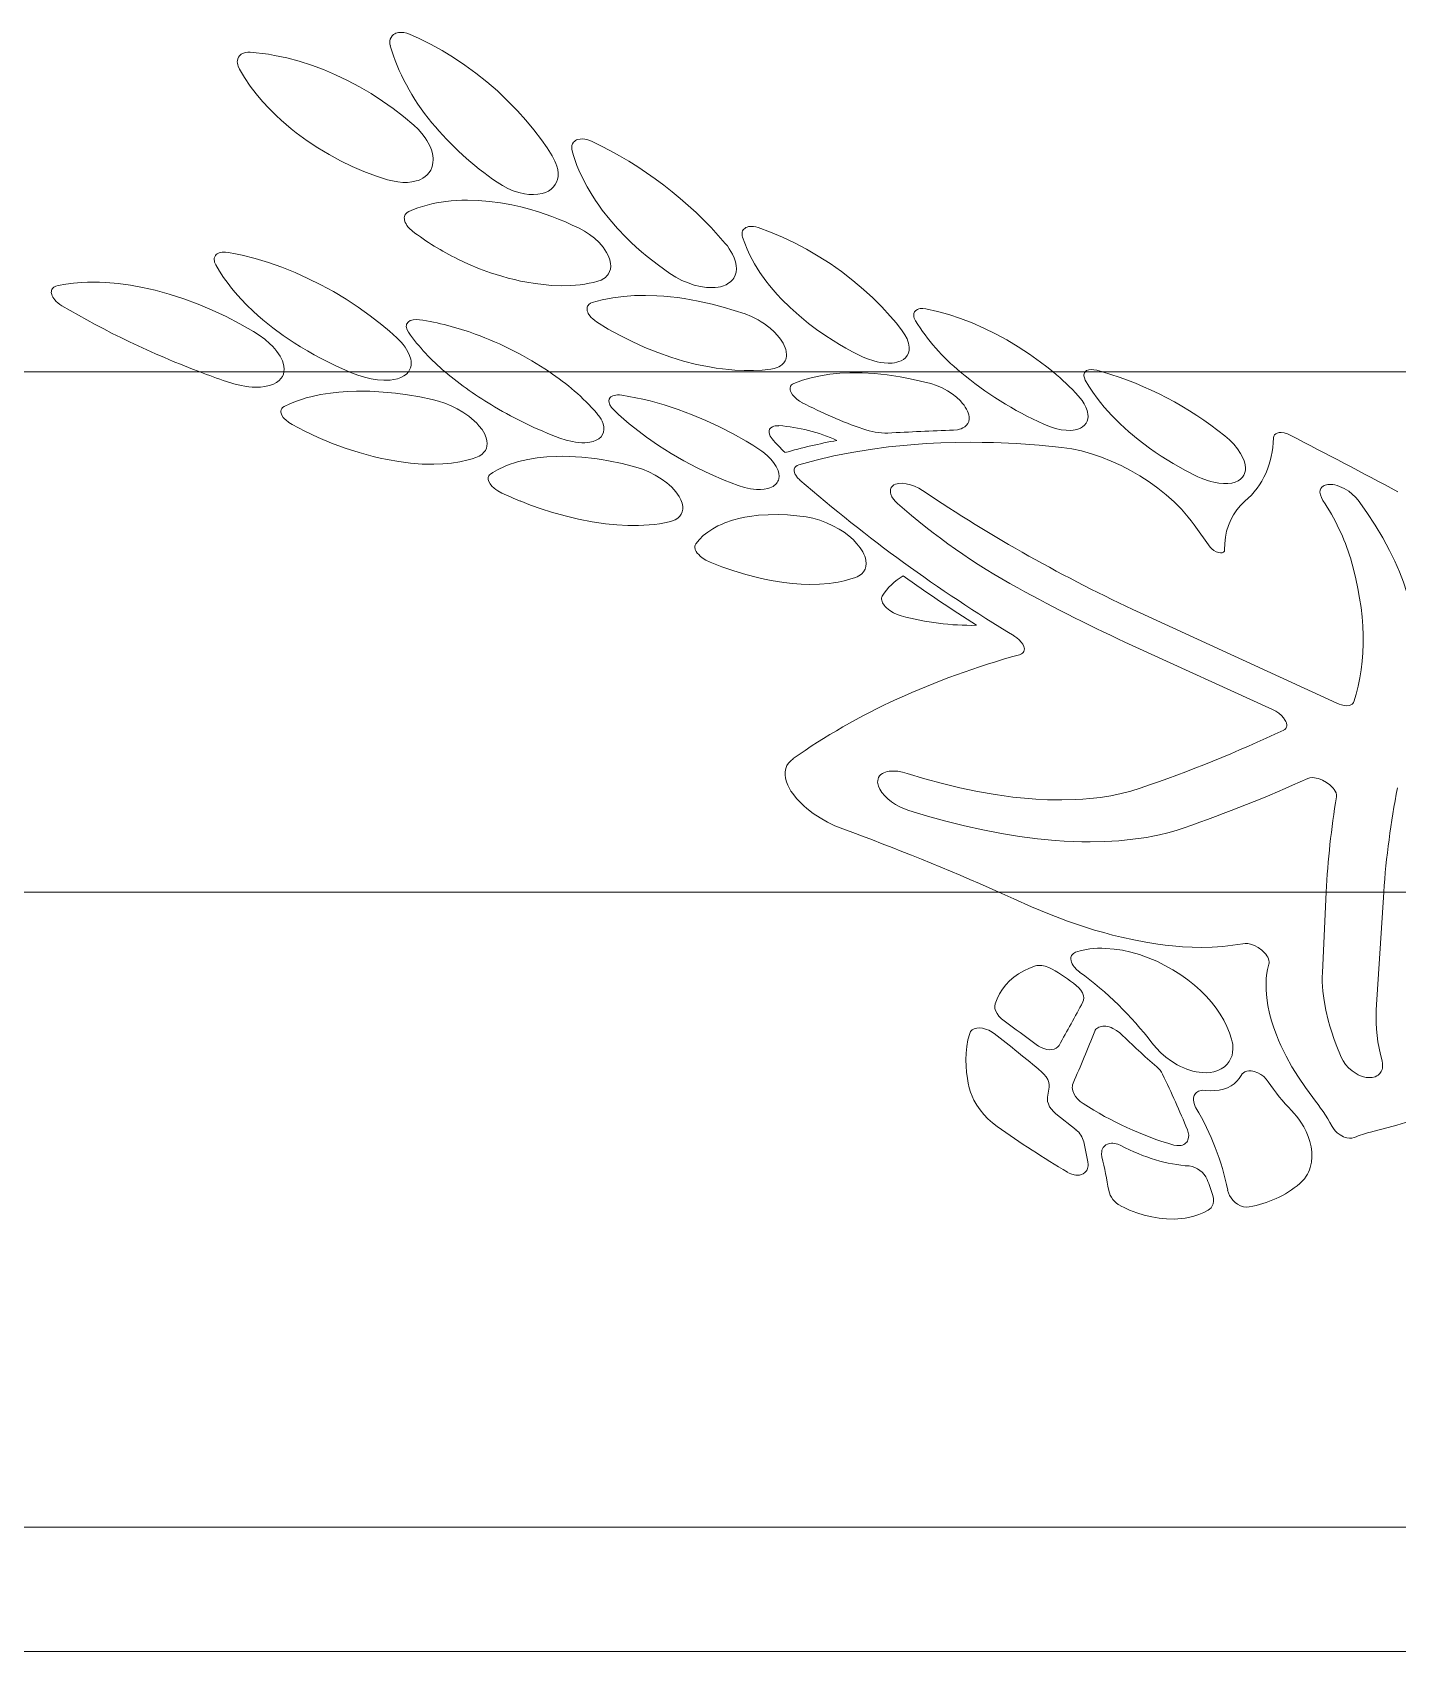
# Model space of a CAD drawing. Extents: x 5 to 409, y 5 to 583.
# Drawn here: x 134.39 to 150.82, y 346.66 to 366.15 of the extents above; entities that cross this region are included whole.
import ezdxf

# ---------------------------------------------------------------- set-up
doc = ezdxf.new("R2010")
doc.units = 0
doc.layers.add('DETAIL', color=3, linetype='Continuous', lineweight=25)
doc.layers.add('OUTLINE', color=7, linetype='Continuous', lineweight=70)

msp = doc.modelspace()

# ---------------------------------------------------------------- linework, layer by layer
at = {"layer": 'DETAIL', "lineweight": 13}
for p, q in [((154.956, 362.062), (107.334, 362.062)), ((160.264, 355.799), (101.285, 355.799)), ((162.974, 348.157), (98.197, 348.157)), ((162.974, 346.657), (98.197, 346.657))]:
    msp.add_line(p, q, dxfattribs=at)
at = {"layer": 'OUTLINE', "lineweight": 13, "ltscale": 0.003145}
msp.add_line((138.927, 366.127), (139.042, 366.076), dxfattribs=at)
at = {"layer": 'OUTLINE', "lineweight": 13, "ltscale": 0.000701034}
msp.add_line((138.229, 362.051), (138.203, 362.062), dxfattribs=at)
at = {"layer": 'OUTLINE', "lineweight": 13, "ltscale": 0.001839}
msp.add_line((147.201, 362.081), (147.272, 362.062), dxfattribs=at)
at = {"layer": 'OUTLINE', "lineweight": 13, "ltscale": 0.008251}
msp.add_line((148.374, 360.223), (148.565, 359.954), dxfattribs=at)
at = {"layer": 'OUTLINE', "lineweight": 13, "ltscale": 0.06521}
msp.add_line((147.723, 359.163), (150.093, 358.074), dxfattribs=at)
at = {"layer": 'OUTLINE', "lineweight": 13, "ltscale": 0.046433}
msp.add_line((149.318, 357.997), (147.628, 358.769), dxfattribs=at)
at = {"layer": 'OUTLINE', "lineweight": 13, "ltscale": 0.004983}
msp.add_line((146.203, 355.717), (146.022, 355.799), dxfattribs=at)
at = {"layer": 'OUTLINE', "lineweight": 13, "ltscale": 0.024234}
msp.add_line((149.918, 354.831), (149.965, 355.799), dxfattribs=at)
at = {"layer": 'OUTLINE', "lineweight": 13, "ltscale": 0.035504}
msp.add_line((150.657, 355.799), (150.567, 354.382), dxfattribs=at)
at = {"layer": 'OUTLINE', "lineweight": 13, "ltscale": 0.003006}
msp.add_line((146.627, 353.451), (146.608, 353.333), dxfattribs=at)
at = {"layer": 'OUTLINE', "lineweight": 13, "ltscale": 0.007744}
msp.add_line((146.709, 353.131), (146.952, 352.938), dxfattribs=at)
at = {"layer": 'OUTLINE', "lineweight": 13, "ltscale": 0.006077}
msp.add_line((147.046, 352.793), (147.095, 352.555), dxfattribs=at)
at = {"layer": 'OUTLINE', "lineweight": 13}
for points in [[(138.697, 365.986), (138.692, 366.007), (138.691, 366.028), (138.692, 366.048), (138.696, 366.067), (138.706, 366.089), (138.719, 366.107), (138.736, 366.122), (138.749, 366.131), (138.764, 366.138), (138.795, 366.146), (138.828, 366.149), (138.861, 366.146), (138.894, 366.139), (138.927, 366.127)], [(139.042, 366.076), (139.182, 366.006), (139.322, 365.929), (139.459, 365.846), (139.595, 365.755), (139.728, 365.658), (139.858, 365.554), (139.985, 365.444), (140.109, 365.327), (140.228, 365.205), (140.328, 365.092), (140.424, 364.975), (140.516, 364.854), (140.583, 364.758), (140.646, 364.661)], [(136.879, 365.707), (136.864, 365.741), (136.859, 365.759), (136.855, 365.778), (136.854, 365.795), (136.856, 365.811), (136.861, 365.832), (136.869, 365.851), (136.881, 365.867), (136.902, 365.885), (136.927, 365.898), (136.953, 365.906), (136.981, 365.91), (137.008, 365.91)], [(137.008, 365.91), (137.082, 365.903), (137.156, 365.895), (137.23, 365.885), (137.304, 365.872), (137.452, 365.841), (137.599, 365.802), (137.746, 365.755), (137.893, 365.701), (138.038, 365.639), (138.182, 365.57), (138.324, 365.495), (138.464, 365.412), (138.603, 365.323), (138.731, 365.232), (138.857, 365.135), (138.98, 365.032)], [(138.663, 364.376), (138.519, 364.422), (138.377, 364.476), (138.236, 364.536), (138.097, 364.603), (137.96, 364.677), (137.825, 364.758), (137.694, 364.845), (137.565, 364.939), (137.503, 364.989), (137.441, 365.04), (137.381, 365.093), (137.322, 365.148), (137.239, 365.231), (137.159, 365.318), (137.083, 365.409), (137.011, 365.503), (136.942, 365.604), (136.879, 365.707)], [(138.98, 365.032), (139.03, 364.985), (139.077, 364.933), (139.118, 364.878), (139.137, 364.849), (139.154, 364.818), (139.175, 364.777), (139.191, 364.734), (139.203, 364.691), (139.208, 364.663), (139.211, 364.635), (139.211, 364.61), (139.21, 364.585), (139.205, 364.552), (139.196, 364.521), (139.183, 364.492), (139.165, 364.463), (139.142, 364.436), (139.117, 364.413), (139.089, 364.394), (139.058, 364.378), (139.034, 364.368), (139.009, 364.36), (138.957, 364.349), (138.902, 364.343), (138.847, 364.343), (138.786, 364.349), (138.724, 364.36), (138.663, 364.376)], [(140.885, 364.725), (140.881, 364.745), (140.88, 364.764), (140.882, 364.788), (140.89, 364.809), (140.903, 364.827), (140.913, 364.837), (140.924, 364.846), (140.938, 364.854), (140.954, 364.86), (140.981, 364.865), (141.01, 364.867), (141.04, 364.864), (141.062, 364.859), (141.085, 364.852), (141.117, 364.84)], [(142.062, 363.247), (141.924, 363.346), (141.789, 363.452), (141.722, 363.508), (141.657, 363.565), (141.594, 363.624), (141.533, 363.684), (141.433, 363.788), (141.338, 363.897), (141.249, 364.01), (141.206, 364.068), (141.166, 364.127), (141.114, 364.208), (141.066, 364.29), (141.022, 364.374), (140.968, 364.489), (140.944, 364.548), (140.922, 364.607), (140.902, 364.666), (140.885, 364.725)], [(140.646, 364.661), (140.663, 364.631), (140.679, 364.599), (140.691, 364.569), (140.702, 364.539), (140.712, 364.497), (140.716, 364.456), (140.716, 364.416), (140.709, 364.379), (140.698, 364.346), (140.683, 364.316), (140.663, 364.289), (140.633, 364.261), (140.6, 364.239), (140.563, 364.222), (140.524, 364.209), (140.473, 364.2), (140.42, 364.196), (140.366, 364.199), (140.312, 364.206), (140.244, 364.221), (140.177, 364.243), (140.111, 364.271), (140.046, 364.304), (139.983, 364.344)], [(139.366, 364.115), (139.428, 364.121), (139.491, 364.126), (139.557, 364.129), (139.625, 364.13), (139.756, 364.126), (139.889, 364.115), (140.023, 364.097), (140.158, 364.072), (140.266, 364.048), (140.374, 364.019), (140.481, 363.987), (140.562, 363.96), (140.642, 363.931), (140.723, 363.9), (140.804, 363.867), (140.887, 363.83), (140.97, 363.791)], [(138.961, 363.759), (138.928, 363.788), (138.911, 363.806), (138.896, 363.826), (138.886, 363.843), (138.877, 363.859), (138.868, 363.889), (138.866, 363.904), (138.865, 363.918), (138.867, 363.931), (138.871, 363.944), (138.876, 363.956), (138.883, 363.966), (138.9, 363.982), (138.92, 363.994)], [(140.97, 363.791), (141.033, 363.757), (141.095, 363.717), (141.155, 363.671), (141.21, 363.62), (141.235, 363.591), (141.26, 363.562), (141.281, 363.531), (141.301, 363.5), (141.323, 363.456), (141.339, 363.411), (141.348, 363.367), (141.35, 363.333), (141.346, 363.3), (141.337, 363.27), (141.324, 363.243), (141.313, 363.227), (141.301, 363.213), (141.286, 363.199), (141.269, 363.187), (141.234, 363.167), (141.195, 363.153)], [(142.937, 363.684), (142.933, 363.7), (142.931, 363.717), (142.931, 363.732), (142.934, 363.746), (142.938, 363.759), (142.945, 363.771), (142.953, 363.781), (142.963, 363.79), (142.977, 363.799), (142.993, 363.806), (143.01, 363.811), (143.029, 363.813), (143.067, 363.813), (143.097, 363.808), (143.127, 363.799)], [(143.127, 363.799), (143.273, 363.746), (143.418, 363.685), (143.563, 363.616), (143.707, 363.54), (143.849, 363.457), (143.99, 363.366), (144.128, 363.269), (144.263, 363.164), (144.394, 363.054), (144.505, 362.952), (144.613, 362.845), (144.715, 362.734), (144.789, 362.647), (144.859, 362.558)], [(142.729, 363.609), (142.754, 363.578), (142.778, 363.545), (142.798, 363.513), (142.817, 363.48), (142.837, 363.434), (142.852, 363.388), (142.861, 363.342), (142.863, 363.301), (142.859, 363.261), (142.848, 363.225), (142.831, 363.192), (142.82, 363.176), (142.807, 363.161), (142.791, 363.146), (142.774, 363.133), (142.738, 363.112), (142.697, 363.096), (142.67, 363.088), (142.642, 363.083), (142.609, 363.079), (142.577, 363.077), (142.541, 363.077), (142.505, 363.079), (142.431, 363.09), (142.356, 363.108), (142.281, 363.133), (142.206, 363.164), (142.133, 363.202), (142.062, 363.247)], [(144.34, 362.262), (144.261, 362.303), (144.182, 362.346), (144.105, 362.391), (144.028, 362.438), (143.927, 362.504), (143.828, 362.573), (143.73, 362.646), (143.617, 362.739), (143.509, 362.836), (143.405, 362.939), (143.355, 362.993), (143.307, 363.048), (143.261, 363.103), (143.217, 363.16), (143.147, 363.259), (143.083, 363.362), (143.053, 363.414), (143.026, 363.467), (142.992, 363.539), (142.963, 363.611), (142.937, 363.684)], [(136.594, 363.352), (136.581, 363.381), (136.578, 363.397), (136.576, 363.412), (136.577, 363.431), (136.583, 363.448), (136.592, 363.464), (136.601, 363.474), (136.612, 363.482), (136.636, 363.495), (136.654, 363.5), (136.672, 363.503), (136.711, 363.505), (136.75, 363.5)], [(138.203, 362.062), (138.032, 362.139), (137.863, 362.223), (137.78, 362.268), (137.698, 362.314), (137.617, 362.362), (137.538, 362.412), (137.408, 362.5), (137.282, 362.592), (137.16, 362.69), (137.101, 362.741), (137.044, 362.794), (136.969, 362.866), (136.898, 362.941), (136.83, 363.018), (136.786, 363.071), (136.744, 363.125), (136.69, 363.198), (136.64, 363.274), (136.594, 363.352)], [(136.75, 363.5), (136.831, 363.485), (136.911, 363.467), (137.071, 363.427), (137.231, 363.378), (137.391, 363.322), (137.549, 363.259), (137.705, 363.188), (137.86, 363.111), (138.013, 363.028), (138.163, 362.938), (138.31, 362.841), (138.454, 362.738), (138.593, 362.63), (138.685, 362.552), (138.775, 362.471)], [(141.195, 363.153), (141.144, 363.14), (141.092, 363.129), (141.037, 363.12), (140.981, 363.112), (140.869, 363.103), (140.754, 363.1), (140.637, 363.104), (140.539, 363.113), (140.44, 363.125), (140.34, 363.141), (140.265, 363.156), (140.191, 363.173), (140.115, 363.192), (140.038, 363.213), (139.904, 363.256), (139.771, 363.304), (139.639, 363.359), (139.508, 363.42)], [(134.696, 363.104), (134.789, 363.12), (134.884, 363.132), (134.979, 363.139), (135.051, 363.142), (135.123, 363.143), (135.197, 363.142), (135.271, 363.138), (135.419, 363.125), (135.567, 363.105), (135.715, 363.078), (135.864, 363.044), (135.95, 363.021), (136.035, 362.997), (136.123, 362.97), (136.21, 362.94), (136.382, 362.877), (136.551, 362.806), (136.72, 362.727), (136.885, 362.641), (137.048, 362.549)], [(134.742, 362.859), (134.718, 362.875), (134.695, 362.892), (134.674, 362.911), (134.656, 362.93), (134.635, 362.96), (134.626, 362.976), (134.62, 362.992), (134.615, 363.017), (134.616, 363.03), (134.618, 363.042), (134.622, 363.054), (134.628, 363.064), (134.636, 363.074), (134.646, 363.083), (134.67, 363.096), (134.696, 363.104)], [(141.128, 362.897), (141.188, 362.914), (141.249, 362.929), (141.312, 362.942), (141.376, 362.954), (141.505, 362.97), (141.636, 362.98), (141.77, 362.983), (141.906, 362.979), (141.988, 362.973), (142.07, 362.966), (142.153, 362.956), (142.236, 362.944), (142.404, 362.915), (142.572, 362.877), (142.704, 362.842), (142.835, 362.803), (142.967, 362.759)], [(141.18, 362.664), (141.157, 362.681), (141.135, 362.699), (141.116, 362.717), (141.099, 362.737), (141.08, 362.766), (141.073, 362.782), (141.068, 362.797), (141.066, 362.812), (141.065, 362.826), (141.067, 362.84), (141.071, 362.852), (141.077, 362.863), (141.085, 362.872), (141.105, 362.888), (141.128, 362.897)], [(142.967, 362.759), (143.046, 362.728), (143.124, 362.688), (143.162, 362.665), (143.2, 362.64), (143.236, 362.614), (143.271, 362.587), (143.316, 362.546), (143.358, 362.502), (143.395, 362.455), (143.426, 362.406), (143.439, 362.38), (143.45, 362.353), (143.457, 362.33), (143.462, 362.308), (143.466, 362.268), (143.465, 362.249), (143.462, 362.23), (143.457, 362.213), (143.45, 362.197), (143.435, 362.173), (143.416, 362.153), (143.394, 362.135), (143.375, 362.124), (143.355, 362.114), (143.318, 362.102), (143.278, 362.094)], [(145.019, 362.678), (145.005, 362.708), (145.001, 362.723), (144.998, 362.738), (144.998, 362.752), (145, 362.765), (145.009, 362.786), (145.024, 362.803), (145.043, 362.815), (145.058, 362.82), (145.074, 362.824), (145.108, 362.826), (145.145, 362.821)], [(145.145, 362.821), (145.283, 362.791), (145.422, 362.752), (145.561, 362.706), (145.701, 362.652), (145.841, 362.59), (145.981, 362.522), (146.119, 362.447), (146.257, 362.364), (146.392, 362.276), (146.524, 362.181), (146.6, 362.122), (146.675, 362.062)], [(137.048, 362.549), (137.118, 362.504), (137.184, 362.455), (137.247, 362.4), (137.277, 362.37), (137.306, 362.339), (137.33, 362.309), (137.352, 362.278), (137.37, 362.25), (137.385, 362.221), (137.397, 362.195), (137.407, 362.168), (137.415, 362.132), (137.419, 362.096), (137.416, 362.062)], [(138.915, 362.54), (138.9, 362.567), (138.894, 362.581), (138.891, 362.596), (138.889, 362.61), (138.89, 362.623), (138.893, 362.635), (138.899, 362.646), (138.906, 362.656), (138.915, 362.665), (138.937, 362.679), (138.954, 362.685), (138.971, 362.689), (139.008, 362.691), (139.047, 362.689)], [(143.278, 362.094), (143.174, 362.083), (143.067, 362.077), (142.957, 362.077), (142.845, 362.082), (142.771, 362.089), (142.696, 362.097), (142.618, 362.108), (142.54, 362.121), (142.384, 362.153), (142.228, 362.193), (142.072, 362.24), (141.916, 362.295), (141.761, 362.356), (141.608, 362.426), (141.463, 362.499), (141.32, 362.578), (141.18, 362.664)], [(144.859, 362.558), (144.891, 362.51), (144.918, 362.459), (144.928, 362.433), (144.936, 362.408), (144.941, 362.384), (144.944, 362.36), (144.943, 362.323), (144.935, 362.289), (144.92, 362.258), (144.899, 362.233), (144.874, 362.212), (144.845, 362.195), (144.82, 362.186), (144.794, 362.178), (144.767, 362.173), (144.738, 362.169), (144.692, 362.167), (144.643, 362.17), (144.593, 362.177), (144.556, 362.184), (144.517, 362.194), (144.44, 362.218), (144.39, 362.239), (144.34, 362.262)], [(138.775, 362.471), (138.826, 362.419), (138.851, 362.39), (138.874, 362.359), (138.893, 362.332), (138.909, 362.304), (138.929, 362.26), (138.943, 362.215), (138.947, 362.193), (138.948, 362.171), (138.947, 362.141), (138.94, 362.112), (138.929, 362.086), (138.914, 362.062)], [(137.416, 362.062), (137.409, 362.033), (137.397, 362.006), (137.38, 361.981), (137.359, 361.959), (137.343, 361.945), (137.325, 361.933), (137.284, 361.912), (137.238, 361.897), (137.187, 361.886), (137.132, 361.88), (137.075, 361.878), (137.035, 361.88), (136.994, 361.883), (136.947, 361.889), (136.899, 361.897), (136.812, 361.918), (136.724, 361.945)], [(138.914, 362.062), (138.89, 362.036), (138.86, 362.013), (138.825, 361.995), (138.784, 361.98), (138.74, 361.97), (138.693, 361.963), (138.657, 361.961), (138.62, 361.961), (138.544, 361.966), (138.467, 361.978), (138.387, 361.997), (138.307, 362.021), (138.229, 362.051)], [(143.555, 361.924), (143.605, 361.943), (143.657, 361.961), (143.763, 361.992), (143.874, 362.016), (143.989, 362.034), (144.108, 362.045), (144.229, 362.051), (144.302, 362.052), (144.377, 362.05), (144.527, 362.042), (144.679, 362.026), (144.833, 362.003), (144.956, 361.98), (145.079, 361.952), (145.202, 361.921)], [(147.064, 361.962), (147.052, 361.989), (147.047, 362.015), (147.047, 362.027), (147.049, 362.038), (147.054, 362.051), (147.061, 362.062)], [(147.061, 362.062), (147.07, 362.07), (147.08, 362.077), (147.105, 362.086), (147.134, 362.09), (147.167, 362.088), (147.201, 362.081)], [(137.419, 361.646), (137.485, 361.677), (137.555, 361.706), (137.627, 361.731), (137.682, 361.748), (137.739, 361.763), (137.856, 361.789), (137.976, 361.808), (138.078, 361.819), (138.182, 361.827), (138.288, 361.83), (138.368, 361.831), (138.448, 361.829), (138.61, 361.82), (138.757, 361.806), (138.905, 361.786), (139.053, 361.761), (139.201, 361.73)], [(141.383, 361.608), (141.359, 361.635), (141.34, 361.665), (141.334, 361.679), (141.33, 361.694), (141.328, 361.715), (141.333, 361.735), (141.343, 361.752), (141.351, 361.76), (141.361, 361.767), (141.376, 361.774), (141.392, 361.779), (141.411, 361.783), (141.432, 361.785), (141.457, 361.784), (141.482, 361.781)], [(141.482, 361.781), (141.567, 361.767), (141.652, 361.751), (141.738, 361.732), (141.824, 361.712), (141.994, 361.664), (142.164, 361.61), (142.331, 361.547), (142.497, 361.478), (142.661, 361.402), (142.823, 361.318), (142.981, 361.227), (143.059, 361.179), (143.135, 361.13)], [(143.657, 361.691), (143.623, 361.711), (143.591, 361.734), (143.562, 361.76), (143.539, 361.787), (143.521, 361.816), (143.515, 361.83), (143.511, 361.845), (143.51, 361.868), (143.516, 361.889), (143.528, 361.906), (143.54, 361.916), (143.555, 361.924)], [(145.202, 361.921), (145.271, 361.899), (145.339, 361.869), (145.404, 361.834), (145.461, 361.797), (145.513, 361.757), (145.56, 361.712), (145.583, 361.687), (145.604, 361.66), (145.619, 361.638), (145.633, 361.615), (145.645, 361.591), (145.654, 361.568), (145.66, 361.545), (145.664, 361.522), (145.665, 361.493), (145.66, 361.466), (145.649, 361.441), (145.634, 361.42), (145.615, 361.402), (145.591, 361.387), (145.571, 361.378), (145.551, 361.372), (145.527, 361.366), (145.478, 361.361)], [(146.979, 361.773), (147.003, 361.745), (147.025, 361.716), (147.05, 361.677), (147.071, 361.638), (147.086, 361.599), (147.092, 361.576), (147.096, 361.553), (147.097, 361.524), (147.095, 361.496), (147.088, 361.47), (147.074, 361.443), (147.055, 361.42), (147.031, 361.399), (147.004, 361.384), (146.974, 361.373), (146.942, 361.364), (146.916, 361.36), (146.889, 361.358), (146.832, 361.359), (146.773, 361.366), (146.703, 361.381), (146.633, 361.403), (146.563, 361.431)], [(148.42, 360.8), (148.269, 360.875), (148.121, 360.958), (147.976, 361.048), (147.905, 361.095), (147.835, 361.145), (147.767, 361.195), (147.7, 361.247), (147.589, 361.34), (147.484, 361.436), (147.384, 361.536), (147.291, 361.639), (147.248, 361.692), (147.207, 361.745), (147.155, 361.817), (147.107, 361.889), (147.064, 361.962)], [(137.514, 361.429), (137.474, 361.454), (137.438, 361.483), (137.422, 361.498), (137.408, 361.515), (137.392, 361.54), (137.382, 361.566), (137.38, 361.579), (137.379, 361.591), (137.382, 361.607), (137.389, 361.621), (137.4, 361.633), (137.419, 361.646)], [(139.201, 361.73), (139.278, 361.71), (139.354, 361.684), (139.428, 361.654), (139.5, 361.618), (139.569, 361.578), (139.641, 361.528), (139.675, 361.501), (139.708, 361.472), (139.737, 361.444), (139.764, 361.414), (139.801, 361.367), (139.818, 361.341), (139.833, 361.314), (139.843, 361.29), (139.852, 361.267), (139.86, 361.233), (139.863, 361.2), (139.86, 361.169), (139.853, 361.142), (139.841, 361.117), (139.824, 361.094), (139.803, 361.073), (139.786, 361.06), (139.768, 361.049), (139.727, 361.031)], [(142.885, 360.694), (142.717, 360.759), (142.552, 360.831), (142.39, 360.908), (142.231, 360.992), (142.077, 361.081), (141.926, 361.177), (141.781, 361.277), (141.641, 361.383), (141.574, 361.437), (141.509, 361.493), (141.445, 361.55), (141.383, 361.608)], [(139.727, 361.031), (139.681, 361.015), (139.634, 361.002), (139.535, 360.98), (139.433, 360.964), (139.327, 360.954), (139.219, 360.951), (139.15, 360.951), (139.081, 360.953), (138.941, 360.964), (138.8, 360.982), (138.658, 361.007), (138.574, 361.024), (138.489, 361.044), (138.404, 361.066), (138.32, 361.09), (138.153, 361.144), (137.988, 361.205), (137.826, 361.273), (137.668, 361.348), (137.514, 361.429)], [(141.183, 361.563), (141.219, 361.516), (141.234, 361.492), (141.247, 361.468), (141.26, 361.435), (141.267, 361.402), (141.269, 361.37), (141.264, 361.337), (141.252, 361.307), (141.233, 361.281), (141.208, 361.258), (141.176, 361.239), (141.139, 361.225), (141.099, 361.216), (141.068, 361.212), (141.037, 361.21), (141.001, 361.21), (140.965, 361.212), (140.927, 361.216), (140.889, 361.223), (140.812, 361.241), (140.737, 361.266)], [(143.293, 361.257), (143.281, 361.272), (143.271, 361.288), (143.261, 361.311), (143.256, 361.332), (143.256, 361.353), (143.263, 361.373), (143.277, 361.389), (143.297, 361.402), (143.313, 361.408), (143.331, 361.412), (143.353, 361.414), (143.375, 361.414)], [(143.615, 360.944), (143.824, 361.001), (144.037, 361.05), (144.254, 361.093), (144.473, 361.129), (144.696, 361.159), (144.921, 361.182), (145.148, 361.199), (145.326, 361.208), (145.505, 361.213), (145.686, 361.215), (145.821, 361.214), (145.958, 361.211), (146.232, 361.199), (146.507, 361.179), (146.783, 361.152)], [(148.743, 361.292), (148.799, 361.243), (148.851, 361.191), (148.896, 361.137), (148.933, 361.081), (148.958, 361.036), (148.976, 360.991), (148.987, 360.947), (148.991, 360.905), (148.991, 360.885), (148.988, 360.865), (148.981, 360.84), (148.971, 360.817), (148.958, 360.796), (148.933, 360.771), (148.903, 360.751), (148.868, 360.735), (148.828, 360.724), (148.779, 360.718), (148.726, 360.717), (148.67, 360.723), (148.613, 360.733), (148.574, 360.743), (148.535, 360.754), (148.457, 360.784), (148.42, 360.8)], [(149.329, 361.267), (149.333, 361.287), (149.342, 361.304), (149.356, 361.317), (149.374, 361.326), (149.396, 361.331), (149.42, 361.332), (149.458, 361.327), (149.497, 361.315), (149.537, 361.297)], [(140.14, 360.95), (140.19, 360.967), (140.24, 360.982), (140.296, 360.996), (140.352, 361.008), (140.465, 361.027), (140.581, 361.039), (140.699, 361.045), (140.774, 361.046), (140.849, 361.045), (140.926, 361.041), (141.004, 361.035), (141.159, 361.018), (141.241, 361.006), (141.323, 360.992), (141.487, 360.958), (141.651, 360.916)], [(143.135, 361.13), (143.168, 361.107), (143.2, 361.083), (143.24, 361.048), (143.276, 361.011), (143.308, 360.973), (143.326, 360.948), (143.342, 360.922), (143.354, 360.898), (143.364, 360.874), (143.373, 360.84), (143.376, 360.807), (143.373, 360.776), (143.368, 360.76), (143.362, 360.745), (143.354, 360.73), (143.344, 360.717), (143.333, 360.705), (143.319, 360.694), (143.304, 360.683), (143.287, 360.674), (143.265, 360.665), (143.242, 360.657), (143.199, 360.649), (143.154, 360.645), (143.106, 360.646), (143.07, 360.649), (143.033, 360.654), (142.959, 360.671), (142.885, 360.694)], [(146.783, 361.152), (146.842, 361.144), (146.901, 361.135), (147.019, 361.11), (147.139, 361.077), (147.258, 361.036), (147.377, 360.989), (147.494, 360.936), (147.609, 360.876), (147.722, 360.811), (147.831, 360.74), (147.937, 360.664), (148.037, 360.583), (148.132, 360.498), (148.22, 360.41), (148.263, 360.363), (148.303, 360.315), (148.34, 360.269), (148.374, 360.223)], [(140.039, 360.604), (139.989, 360.631), (139.966, 360.647), (139.945, 360.664), (139.919, 360.688), (139.898, 360.715), (139.882, 360.742), (139.876, 360.766), (139.876, 360.789), (139.883, 360.809), (139.892, 360.821), (139.904, 360.831)], [(141.651, 360.916), (141.731, 360.89), (141.809, 360.858), (141.885, 360.82), (141.957, 360.776), (142.024, 360.728), (142.055, 360.702), (142.084, 360.674), (142.111, 360.647), (142.135, 360.619), (142.156, 360.59), (142.175, 360.561), (142.196, 360.522), (142.21, 360.481), (142.217, 360.442), (142.217, 360.41), (142.211, 360.379), (142.199, 360.35), (142.181, 360.325), (142.158, 360.303), (142.127, 360.283), (142.092, 360.268), (142.054, 360.257)], [(143.627, 360.761), (143.599, 360.788), (143.577, 360.818), (143.568, 360.834), (143.562, 360.849), (143.558, 360.871), (143.559, 360.892), (143.566, 360.91), (143.578, 360.925), (143.595, 360.937), (143.615, 360.944)], [(144.804, 360.478), (144.778, 360.503), (144.755, 360.53), (144.736, 360.56), (144.723, 360.591), (144.719, 360.606), (144.717, 360.621), (144.717, 360.635), (144.719, 360.648), (144.723, 360.66), (144.728, 360.672), (144.742, 360.688), (144.759, 360.701), (144.78, 360.71), (144.798, 360.716), (144.818, 360.719), (144.861, 360.721), (144.906, 360.716), (144.958, 360.704), (145.009, 360.686), (145.058, 360.663), (145.105, 360.634)], [(149.925, 360.515), (149.906, 360.549), (149.894, 360.583), (149.89, 360.599), (149.889, 360.615), (149.891, 360.637), (149.898, 360.657), (149.91, 360.674), (149.926, 360.688), (149.938, 360.695), (149.952, 360.7), (149.983, 360.707), (150.017, 360.708), (150.043, 360.706), (150.069, 360.701), (150.097, 360.693), (150.126, 360.683), (150.182, 360.657), (150.235, 360.625), (150.277, 360.592), (150.315, 360.556), (150.347, 360.518)], [(142.054, 360.257), (141.996, 360.245), (141.938, 360.235), (141.876, 360.227), (141.813, 360.22), (141.685, 360.214), (141.555, 360.214), (141.423, 360.221), (141.288, 360.234), (141.207, 360.245), (141.126, 360.258), (140.963, 360.289), (140.801, 360.328), (140.639, 360.374), (140.512, 360.415), (140.386, 360.459), (140.261, 360.508)], [(148.741, 359.919), (148.742, 359.997), (148.75, 360.072), (148.765, 360.145), (148.786, 360.215), (148.814, 360.281), (148.848, 360.343), (148.888, 360.401), (148.934, 360.455), (148.986, 360.505)], [(150.347, 360.518), (150.454, 360.368), (150.553, 360.216), (150.645, 360.064), (150.687, 359.987), (150.727, 359.911), (150.789, 359.784), (150.845, 359.657), (150.893, 359.53), (150.934, 359.405), (150.968, 359.28), (150.994, 359.158)], [(142.374, 359.994), (142.417, 360.044), (142.465, 360.091), (142.519, 360.134), (142.578, 360.173), (142.641, 360.208), (142.682, 360.227), (142.725, 360.245), (142.815, 360.277), (142.91, 360.302), (142.964, 360.313), (143.019, 360.323), (143.131, 360.336), (143.246, 360.343), (143.365, 360.344), (143.477, 360.34), (143.59, 360.33), (143.704, 360.316)], [(143.704, 360.316), (143.744, 360.309), (143.785, 360.3), (143.866, 360.277), (143.946, 360.247), (144.024, 360.211), (144.099, 360.17), (144.159, 360.131), (144.215, 360.088), (144.267, 360.043), (144.314, 359.994), (144.353, 359.945), (144.385, 359.895), (144.398, 359.869), (144.409, 359.843), (144.417, 359.818), (144.423, 359.793), (144.426, 359.756), (144.423, 359.72), (144.412, 359.687), (144.395, 359.657), (144.372, 359.631), (144.356, 359.618), (144.339, 359.607), (144.318, 359.596), (144.296, 359.587)], [(142.547, 359.77), (142.497, 359.795), (142.45, 359.825), (142.428, 359.843), (142.409, 359.862), (142.392, 359.881), (142.379, 359.901), (142.367, 359.926), (142.362, 359.952), (142.362, 359.964), (142.365, 359.975), (142.374, 359.994)], [(148.565, 359.954), (148.586, 359.931), (148.612, 359.911), (148.641, 359.896), (148.671, 359.886), (148.693, 359.884), (148.712, 359.885), (148.728, 359.892), (148.738, 359.904), (148.741, 359.919)], [(144.296, 359.587), (144.23, 359.565), (144.161, 359.546), (144.09, 359.531), (144.034, 359.522), (143.978, 359.515), (143.862, 359.506), (143.742, 359.504), (143.641, 359.507), (143.538, 359.515), (143.434, 359.527), (143.358, 359.538), (143.282, 359.551), (143.2, 359.568), (143.119, 359.586), (142.975, 359.623), (142.831, 359.667), (142.688, 359.716), (142.547, 359.77)], [(144.847, 359.125), (144.8, 359.141), (144.754, 359.162), (144.71, 359.189), (144.672, 359.22), (144.656, 359.237), (144.641, 359.255), (144.623, 359.283), (144.617, 359.299), (144.613, 359.315), (144.611, 359.328), (144.612, 359.341), (144.615, 359.352), (144.62, 359.362)], [(146.273, 358.658), (146.297, 358.668), (146.307, 358.675), (146.315, 358.683), (146.324, 358.696), (146.329, 358.711), (146.33, 358.727), (146.329, 358.741), (146.325, 358.755), (146.312, 358.783), (146.293, 358.81), (146.267, 358.837), (146.238, 358.862), (146.205, 358.884)], [(150.093, 358.074), (150.12, 358.062), (150.148, 358.053), (150.182, 358.046), (150.214, 358.044), (150.244, 358.048), (150.267, 358.057), (150.277, 358.064), (150.285, 358.072), (150.292, 358.081), (150.296, 358.091)], [(149.451, 357.75), (149.465, 357.758), (149.476, 357.769), (149.482, 357.778), (149.486, 357.788), (149.488, 357.799), (149.489, 357.811), (149.485, 357.836), (149.479, 357.852), (149.471, 357.867), (149.45, 357.897), (149.424, 357.926), (149.392, 357.953), (149.356, 357.977), (149.318, 357.997)], [(144.145, 356.56), (144.05, 356.598), (143.959, 356.642), (143.872, 356.692), (143.789, 356.746), (143.711, 356.806), (143.675, 356.837), (143.641, 356.869), (143.587, 356.926), (143.541, 356.985), (143.52, 357.016), (143.502, 357.046), (143.482, 357.088), (143.466, 357.129), (143.455, 357.17), (143.451, 357.21), (143.452, 357.249), (143.459, 357.286), (143.472, 357.322), (143.492, 357.353), (143.517, 357.381), (143.546, 357.406)], [(144.941, 356.783), (144.886, 356.803), (144.832, 356.828), (144.78, 356.856), (144.732, 356.888), (144.688, 356.922), (144.649, 356.959), (144.615, 356.999), (144.589, 357.039), (144.573, 357.074), (144.565, 357.108), (144.563, 357.125), (144.564, 357.141), (144.568, 357.162), (144.575, 357.18), (144.586, 357.198), (144.603, 357.215), (144.623, 357.229), (144.64, 357.237), (144.658, 357.244), (144.68, 357.25), (144.704, 357.254), (144.754, 357.257), (144.806, 357.254), (144.864, 357.244), (144.921, 357.228)], [(144.921, 357.228), (145.132, 357.164), (145.343, 357.106), (145.554, 357.055), (145.767, 357.01), (145.98, 356.973), (146.086, 356.958), (146.191, 356.944), (146.331, 356.929), (146.469, 356.918), (146.607, 356.912), (146.78, 356.909), (146.951, 356.913), (147.034, 356.918), (147.117, 356.925), (147.246, 356.94), (147.372, 356.96), (147.494, 356.985), (147.612, 357.016), (147.726, 357.051)], [(150.087, 356.947), (150.087, 356.969), (150.082, 356.993), (150.071, 357.016), (150.06, 357.035), (150.046, 357.052), (150.028, 357.072), (150.009, 357.09), (149.966, 357.121), (149.919, 357.147), (149.893, 357.158), (149.867, 357.167), (149.844, 357.172), (149.822, 357.176), (149.793, 357.178), (149.766, 357.175), (149.743, 357.168)], [(148.253, 356.574), (148.157, 356.543), (148.058, 356.515), (147.956, 356.49), (147.878, 356.474), (147.799, 356.459), (147.636, 356.436), (147.469, 356.419), (147.297, 356.409), (147.122, 356.405), (147.02, 356.406), (146.917, 356.409), (146.81, 356.414), (146.702, 356.422), (146.487, 356.442), (146.271, 356.47), (146.053, 356.505), (145.831, 356.548), (145.608, 356.597), (145.386, 356.653), (145.163, 356.715), (144.941, 356.783)], [(148.96, 355.179), (148.841, 355.16), (148.719, 355.146), (148.593, 355.138), (148.465, 355.135), (148.349, 355.136), (148.232, 355.142), (148.114, 355.152), (148.025, 355.162), (147.935, 355.173), (147.791, 355.196), (147.646, 355.224), (147.501, 355.256), (147.393, 355.283), (147.285, 355.312), (147.176, 355.343), (147.068, 355.377), (146.958, 355.413), (146.848, 355.451), (146.631, 355.533), (146.415, 355.622), (146.203, 355.717)], [(149.273, 354.931), (149.276, 354.945), (149.276, 354.961), (149.273, 354.978), (149.268, 354.996), (149.26, 355.015), (149.25, 355.033), (149.237, 355.052), (149.222, 355.07), (149.187, 355.103), (149.146, 355.133), (149.1, 355.156), (149.077, 355.166), (149.053, 355.173), (149.021, 355.18), (148.989, 355.182), (148.96, 355.179)], [(146.996, 354.836), (146.961, 354.866), (146.931, 354.899), (146.918, 354.918), (146.907, 354.938), (146.899, 354.955), (146.894, 354.972), (146.891, 354.998), (146.891, 355.011), (146.894, 355.023), (146.899, 355.035), (146.905, 355.045), (146.923, 355.062), (146.946, 355.075)], [(146.946, 355.075), (147.001, 355.092), (147.059, 355.106), (147.119, 355.116), (147.165, 355.121), (147.211, 355.124), (147.261, 355.124), (147.311, 355.123), (147.41, 355.115), (147.511, 355.099), (147.611, 355.077), (147.717, 355.047), (147.821, 355.01), (147.923, 354.967), (148.023, 354.918), (148.119, 354.864), (148.212, 354.806), (148.3, 354.742), (148.377, 354.681), (148.45, 354.616), (148.518, 354.547), (148.581, 354.476), (148.639, 354.403), (148.688, 354.331), (148.732, 354.258), (148.769, 354.182), (148.801, 354.106), (148.825, 354.029)], [(145.978, 354.454), (146.001, 354.515), (146.031, 354.575), (146.065, 354.63), (146.106, 354.683), (146.152, 354.732), (146.204, 354.776), (146.26, 354.816), (146.324, 354.853), (146.392, 354.884), (146.464, 354.911)], [(146.464, 354.911), (146.481, 354.915), (146.5, 354.917), (146.52, 354.918), (146.541, 354.916), (146.582, 354.908), (146.624, 354.894), (146.664, 354.874)], [(149.804, 353.326), (149.714, 353.447), (149.629, 353.571), (149.552, 353.697), (149.482, 353.824), (149.419, 353.952), (149.391, 354.017), (149.365, 354.081), (149.333, 354.167), (149.306, 354.252), (149.283, 354.337), (149.263, 354.433), (149.249, 354.528), (149.241, 354.621), (149.241, 354.712), (149.243, 354.757), (149.247, 354.801), (149.258, 354.867), (149.273, 354.931)], [(150.145, 353.811), (150.084, 353.961), (150.056, 354.037), (150.03, 354.113), (150.008, 354.186), (149.987, 354.259), (149.959, 354.377), (149.938, 354.494), (149.924, 354.609), (149.917, 354.721), (149.917, 354.776), (149.918, 354.831)], [(146.955, 354.674), (146.984, 354.647), (147.009, 354.618), (147.028, 354.586), (147.041, 354.553), (147.045, 354.526), (147.043, 354.501), (147.035, 354.478)], [(146.086, 354.249), (146.053, 354.276), (146.024, 354.306), (146.001, 354.338), (145.984, 354.373), (145.975, 354.4), (145.973, 354.428), (145.978, 354.454)], [(147.177, 354.125), (147.183, 354.137), (147.191, 354.149), (147.201, 354.159), (147.213, 354.168), (147.226, 354.175), (147.241, 354.18), (147.257, 354.184), (147.275, 354.186), (147.312, 354.185), (147.35, 354.177), (147.374, 354.17), (147.397, 354.16), (147.44, 354.135), (147.479, 354.105), (147.488, 354.097)], [(145.667, 353.442), (145.655, 353.499), (145.644, 353.556), (145.634, 353.631), (145.628, 353.706), (145.625, 353.78), (145.628, 353.862), (145.637, 353.943), (145.651, 354.021), (145.672, 354.097)], [(145.672, 354.097), (145.683, 354.12), (145.702, 354.14), (145.726, 354.154), (145.741, 354.159), (145.756, 354.163), (145.791, 354.165), (145.826, 354.162), (145.851, 354.156), (145.876, 354.148), (145.901, 354.138), (145.924, 354.126), (145.966, 354.098)], [(148.825, 354.029), (148.833, 353.999), (148.838, 353.969), (148.84, 353.94), (148.841, 353.91), (148.837, 353.872), (148.83, 353.835), (148.817, 353.799), (148.797, 353.761), (148.771, 353.727), (148.738, 353.696), (148.701, 353.671), (148.658, 353.651), (148.612, 353.637), (148.566, 353.629), (148.519, 353.625), (148.471, 353.627), (148.434, 353.631), (148.398, 353.637), (148.36, 353.645), (148.323, 353.656), (148.285, 353.669), (148.248, 353.684), (148.209, 353.701), (148.171, 353.721), (148.1, 353.764), (148.033, 353.813), (147.971, 353.867), (147.915, 353.924), (147.865, 353.985)], [(146.748, 353.955), (146.734, 353.936), (146.714, 353.921), (146.69, 353.91), (146.661, 353.904), (146.63, 353.903), (146.599, 353.907), (146.565, 353.916), (146.532, 353.929), (146.501, 353.945), (146.473, 353.965)], [(150.636, 353.771), (150.642, 353.734), (150.643, 353.698), (150.64, 353.68), (150.636, 353.663), (150.625, 353.639), (150.61, 353.617), (150.59, 353.598), (150.573, 353.587), (150.553, 353.578), (150.519, 353.569), (150.483, 353.567), (150.447, 353.57), (150.411, 353.578), (150.376, 353.59), (150.35, 353.601), (150.325, 353.615), (150.277, 353.647), (150.233, 353.685), (150.196, 353.726), (150.167, 353.768), (150.145, 353.811)], [(146.536, 353.638), (146.566, 353.609), (146.592, 353.577), (146.611, 353.543), (146.624, 353.507), (146.629, 353.479), (146.627, 353.451)], [(148.509, 353.413), (148.568, 353.409), (148.623, 353.41), (148.677, 353.416), (148.728, 353.428), (148.776, 353.445), (148.818, 353.466), (148.856, 353.492), (148.889, 353.523), (148.918, 353.557), (148.941, 353.594)], [(148.941, 353.594), (148.953, 353.611), (148.968, 353.625), (148.986, 353.636), (149.009, 353.644), (149.033, 353.648), (149.059, 353.648), (149.079, 353.645), (149.098, 353.641), (149.14, 353.626), (149.178, 353.605), (149.212, 353.579), (149.242, 353.55), (149.267, 353.518)], [(146.004, 352.978), (145.946, 353.022), (145.892, 353.071), (145.842, 353.124), (145.797, 353.179), (145.757, 353.236), (145.723, 353.295), (145.7, 353.343), (145.681, 353.393), (145.667, 353.442)], [(147.036, 353.254), (147.003, 353.279), (146.973, 353.308), (146.947, 353.34), (146.927, 353.374), (146.914, 353.409), (146.909, 353.427), (146.907, 353.446), (146.908, 353.462), (146.91, 353.478), (146.916, 353.499)], [(148.396, 353.201), (148.386, 353.221), (148.377, 353.242), (148.37, 353.27), (148.366, 353.298), (148.368, 353.325), (148.376, 353.352), (148.383, 353.365), (148.391, 353.376), (148.401, 353.386), (148.413, 353.395), (148.427, 353.402), (148.442, 353.408), (148.474, 353.414), (148.509, 353.413)], [(146.608, 353.333), (146.607, 353.306), (146.61, 353.278), (146.619, 353.25), (146.634, 353.217), (146.655, 353.186), (146.68, 353.157), (146.709, 353.131)], [(149.547, 353.169), (149.578, 353.136), (149.607, 353.102), (149.634, 353.067), (149.659, 353.03), (149.694, 352.974), (149.724, 352.917), (149.748, 352.858), (149.768, 352.799), (149.783, 352.735), (149.791, 352.672), (149.792, 352.609), (149.786, 352.547), (149.78, 352.516), (149.772, 352.486), (149.762, 352.457), (149.751, 352.43), (149.738, 352.404), (149.723, 352.379), (149.701, 352.348), (149.675, 352.319), (149.647, 352.292)], [(148.294, 352.939), (148.304, 352.908), (148.309, 352.876), (148.307, 352.845), (148.299, 352.816), (148.293, 352.803), (148.284, 352.791), (148.274, 352.78), (148.262, 352.77), (148.249, 352.762), (148.234, 352.755), (148.218, 352.75), (148.201, 352.748), (148.166, 352.748), (148.13, 352.754)], [(150.301, 352.846), (150.274, 352.839), (150.244, 352.837), (150.213, 352.841), (150.193, 352.847), (150.173, 352.854), (150.151, 352.864), (150.131, 352.877), (150.096, 352.904), (150.072, 352.927), (150.052, 352.953), (150.035, 352.98)], [(147.264, 352.612), (147.259, 352.645), (147.261, 352.678), (147.264, 352.693), (147.27, 352.708), (147.28, 352.726), (147.294, 352.742), (147.311, 352.756), (147.331, 352.766), (147.354, 352.773), (147.378, 352.777), (147.397, 352.777), (147.416, 352.775), (147.456, 352.765), (147.493, 352.749)], [(147.095, 352.555), (147.099, 352.521), (147.098, 352.504), (147.096, 352.488), (147.091, 352.472), (147.085, 352.457), (147.073, 352.439), (147.058, 352.423), (147.039, 352.41), (147.017, 352.4), (146.993, 352.394), (146.968, 352.392), (146.948, 352.393), (146.928, 352.396), (146.888, 352.408), (146.851, 352.426)], [(148.544, 351.971), (148.489, 351.943), (148.431, 351.919), (148.37, 351.899), (148.308, 351.884), (148.265, 351.876), (148.222, 351.87), (148.133, 351.864), (148.043, 351.865), (147.953, 351.873), (147.863, 351.889), (147.773, 351.911), (147.684, 351.939), (147.596, 351.973), (147.541, 351.998), (147.486, 352.025)], [(148.599, 352.148), (148.606, 352.113), (148.608, 352.079), (148.602, 352.046), (148.593, 352.022), (148.579, 352), (148.56, 351.982), (148.544, 351.971)], [(149.037, 352.01), (149.003, 352.008), (148.967, 352.013), (148.932, 352.025), (148.898, 352.043), (148.868, 352.065), (148.841, 352.091), (148.818, 352.119), (148.8, 352.149), (148.786, 352.181), (148.777, 352.213)]]:
    msp.add_lwpolyline(points, dxfattribs=at)
for centre, radius, start, end in [((142.131, 367.493), 3.811, 219.6377, 235.6988), ((139.053, 360.467), 4.836, 40.5201, 64.7305), ((139.541, 362.578), 1.546, 96.4847, 113.6504), ((140.925, 366.321), 3.229, 232.5287, 243.971), ((140.121, 371.955), 10.568, 239.4023, 249.4095), ((138.552, 359.355), 3.371, 69.75, 81.5659), ((147.167, 364.019), 2.533, 211.979, 230.5842), ((140.977, 364.011), 2.534, 215.5082, 230.284), ((138.3, 358.636), 4.133, 56.0004, 69.9216), ((141.209, 374.725), 13.544, 249.2223, 250.6587), ((142.14, 365.37), 4.323, 229.9446, 239.5978), ((139.027, 359.66), 2.877, 41.4369, 56.5914), ((148.34, 365.383), 4.332, 230.0449, 245.7793), ((144.79, 359.775), 2.964, 42.3733, 50.4891), ((146.073, 357.987), 4.248, 51.0645, 73.5995), ((142.512, 365.979), 5.037, 239.4495, 249.3545), ((146.078, 366.293), 5.2, 242.2458, 251.0164), ((143.217, 359.335), 2.086, 65.7488, 85.6536), ((145.014, 362.709), 2.252, 220.1637, 225.9584), ((145.257, 354.794), 6.551, 100.4032, 106.0308), ((144.671, 362.154), 0.828, 249.9358, 271.0953), ((147.406, 307.564), 53.831, 92.0528, 92.8955), ((85.346, 237.408), 139.531, 62.01131, 62.60982), ((140.484, 359.971), 1.038, 109.3443, 124.0133), ((142.014, 364.847), 4.68, 245.0457, 248.0037), ((155.953, 374.998), 18.832, 229.116, 238.8304), ((155.433, 375.945), 18.468, 235.999, 245.324), ((150.069, 366.448), 7.961, 228.5945, 241.3432), ((147.665, 359.006), 2.717, 17.2099, 33.7356), ((145.209, 359.006), 0.689, 119.3594, 148.8661), ((156.656, 376.171), 20.329, 234.5702, 237.5675), ((156.055, 377.217), 20.281, 241.0939, 245.4507), ((145.696, 362.209), 3.198, 254.6154, 271.0259), ((142.309, 372.933), 16.78, 288.8336, 295.1939), ((142.682, 372.736), 17.095, 289.0186, 294.3972), ((160.124, 355.296), 10.172, 170.658, 177.1668), ((160.552, 355.127), 9.918, 168.7881, 176.1129), ((134.17, 329.277), 29.05, 65.9215, 69.9171), ((145.629, 353.051), 2.096, 50.768, 60.4333), ((144.513, 351.429), 4.216, 37.3288, 53.9212), ((121.968, 367.914), 28.441, 330.6063, 331.8077), ((152.508, 354.296), 1.944, 177.4693, 195.6744), ((131.482, 333.932), 25.021, 53.1923, 54.2917), ((131.648, 335.76), 23.266, 50.2133, 52.0151), ((127.203, 362.084), 21.502, 336.4685, 338.2755), ((154.149, 360.909), 9.527, 225.6436, 229.2037), ((147.741, 353.479), 0.284, 26.7099, 49.8506), ((136.157, 347.897), 13.142, 22.5615, 25.7507), ((151.293, 354.863), 2.432, 213.5789, 224.1387), ((149.29, 356.723), 4.135, 236.9902, 253.7056), ((145.692, 351.59), 3.148, 11.4251, 30.7955), ((147.736, 351.698), 2.632, 29.1414, 38.1992), ((97.009, 551.594), 205.757, 285.06777, 285.55338), ((153.35, 363.32), 12.685, 234.6142, 239.1777), ((146.792, 352.73), 0.262, 14.0563, 52.522), ((150.965, 351.174), 1.799, 105.0378, 111.6401), ((140.393, 351.001), 7.057, 9.8569, 13.194), ((148.28, 352.237), 0.269, 22.2768, 82.7419), ((146.168, 351.379), 2.55, 17.5421, 22.1243), ((148.818, 353.29), 1.298, 279.7046, 309.6866), ((147.612, 352.268), 0.273, 192.4739, 242.6573)]:
    msp.add_arc(centre, radius, start, end, dxfattribs=at)
for centre, major_axis, ratio, start_param, end_param in [((141.985, 365.978), (3.289, -1.03), 0.687316, 3.565818, 3.94681), ((145.491, 363.004), (3.688, -2.272), 0.469066, 6.137919, 6.549686), ((142.552, 362.269), (7.553, -4.593), 0.471086, 0.109173, 0.474495), ((151.819, 352.095), (10.367, -2.36), 0.63655, 2.272647, 2.625012), ((147.751, 354.504), (1.416, -1.755), 0.683475, 5.275763, 5.723654)]:
    msp.add_ellipse(centre, major_axis=major_axis, ratio=ratio, start_param=start_param, end_param=end_param, dxfattribs=at)

doc.saveas('drawing.dxf')
